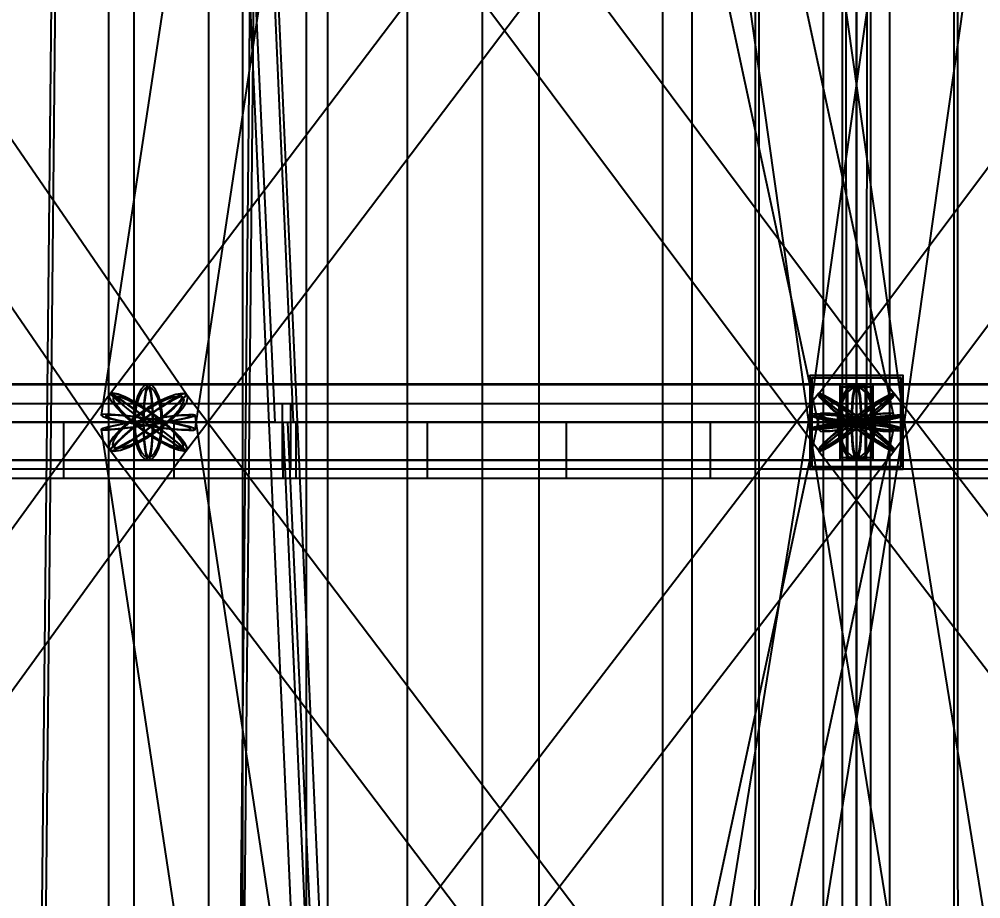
# Model space of a CAD drawing. Header units: millimetres. Extents: x -123812 to 252100, y -3000 to 639000.
# Drawn here: x -4479 to 665, y 347451 to 352156 of the extents above; entities that cross this region are included whole.
import ezdxf

# ---------------------------------------------------------------- set-up
doc = ezdxf.new("R2010")
doc.units = ezdxf.units.MM
for name, color, linetype, lineweight in [('D-BMK-AXIS', 7, 'Continuous', 13), ('D-STR-CORE', 7, 'Continuous', 25), ('D-STR-DECK', 7, 'Continuous', 25), ('D-STR-DIM', 7, 'Continuous', 13), ('D-STR-STRC', 7, 'Continuous', 25)]:
    doc.layers.add(name, color=color, linetype=linetype, lineweight=lineweight)
doc.styles.add('OpenSansCondensed-Light', font='OpenSansCondensed-Light.ttf')
doc.styles.add('TOWER_UNICODE', font='Arial Unicode.ttf')
doc.dimstyles.new('EZDXF', dxfattribs={"dimtxt": 0.25, "dimasz": 0.175, "dimexe": 0.375, "dimexo": 0.125, "dimgap": 0.1, "dimtad": 1, "dimlfac": 100, "dimzin": 12, "dimdsep": 46, "dimtxsty": 'OpenSansCondensed-Light', "dimblk": 'ARCHTICK', "dimcen": 2.5, "dimazin": 3, "dimtfac": 0.5, "dimtmove": 2, "dimatfit": 3})

# ---------------------------------------------------------------- blocks, each defined once
blk = doc.blocks.new('_ARCHTICK')
at = {"color": 0, "linetype": 'BYBLOCK', "const_width": 0.15}
blk.add_lwpolyline([(-0.5, -0.5), (0.5, 0.5)], dxfattribs=at)

msp = doc.modelspace()

# ---------------------------------------------------------------- linework, layer by layer
at = {"layer": 'D-BMK-AXIS'}
msp.add_line((0, -3000), (0, 639000), dxfattribs=at)
at = {"layer": 'D-STR-CORE'}
for points in [[(-4000, 100000), (-4000, 375000), (-3284.1, 375000), (-3284.1, 100000)], [(-4000, 100000), (-4000, 375000), (-3284.1, 375000), (-3284.1, 100000)], [(-3863.7, 100000), (-3863.7, 375000), (-2944.5, 375000), (-2944.5, 100000)], [(-3863.7, 100000), (-3863.7, 375000), (-2944.5, 375000), (-2944.5, 100000)], [(-3464.1, 100000), (-3464.1, 375000), (-2404.2, 375000), (-2404.2, 100000)], [(-3464.1, 100000), (-3464.1, 375000), (-2404.2, 375000), (-2404.2, 100000)], [(-2828.4, 100000), (-2828.4, 375000), (-1700, 375000), (-1700, 100000)], [(-2828.4, 100000), (-2828.4, 375000), (-1700, 375000), (-1700, 100000)], [(-2000, 100000), (-2000, 375000), (-880, 375000), (-880, 100000)], [(-2000, 100000), (-2000, 375000), (-880, 375000), (-880, 100000)], [(-1035.3, 100000), (-1035.3, 375000), (0, 375000), (0, 100000)], [(-1035.3, 100000), (-1035.3, 375000), (0, 375000), (0, 100000)], [(0, 100000), (0, 375000), (1035.3, 375000), (1035.3, 100000)], [(0, 100000), (0, 375000), (1035.3, 375000), (1035.3, 100000)]]:
    msp.add_lwpolyline(points, close=True, dxfattribs=at)
at = {"layer": 'D-STR-DECK'}
for points in [[(-6028.7, 350000), (-6470.4, 355000), (-3340.4, 355000), (-3111.6, 350000)], [(-6028.7, 350000), (-6470.4, 355000), (-3340.4, 355000), (-3111.6, 350000)], [(-2468.1, 334996.6), (-3367, 354996.6), (-3217.2, 355003.4), (-2318.3, 335003.4)], [(-2468.1, 334996.6), (-3367, 354996.6), (-3217.2, 355003.4), (-2318.3, 335003.4)], [(-3012.5, 350000), (-3233.2, 355000), (-59.2, 355000), (-55.2, 350000)], [(-3012.5, 350000), (-3233.2, 355000), (-59.2, 355000), (-55.2, 350000)], [(-75, 335000), (-75, 355000), (75, 355000), (75, 335000)], [(-75, 335000), (-75, 355000), (75, 355000), (75, 335000)], [(55.2, 350000), (59.2, 355000), (3233.2, 355000), (3012.5, 350000)], [(55.2, 350000), (59.2, 355000), (3233.2, 355000), (3012.5, 350000)], [(-6090, 349750), (-6090, 350100), (-3028.2, 350100), (-3028.2, 349750)], [(-6090, 349750), (-6090, 350100), (-3028.2, 350100), (-3028.2, 349750)], [(-3071.3, 349750), (-3071.3, 350100), (0, 350100), (0, 349750)], [(-3071.3, 349750), (-3071.3, 350100), (0, 350100), (0, 349750)], [(0, 349750), (0, 350100), (3071.3, 350100), (3071.3, 349750)], [(0, 349750), (0, 350100), (3071.3, 350100), (3071.3, 349750)], [(-18643.8, 349700), (-18643.8, 350000), (-4242.6, 350000), (-4242.6, 349700)], [(-18643.8, 349700), (-18643.8, 350000), (-4242.6, 350000), (-4242.6, 349700)], [(-16617, 349700), (-16617, 350000), (-3652.6, 350000), (-3652.6, 349700)], [(-16617, 349700), (-16617, 350000), (-3652.6, 350000), (-3652.6, 349700)], [(-14305.9, 349700), (-14305.9, 350000), (-3000, 350000), (-3000, 349700)], [(-14305.9, 349700), (-14305.9, 350000), (-3000, 350000), (-3000, 349700)], [(-11750, 349700), (-11750, 350000), (-2296.1, 350000), (-2296.1, 349700)], [(-11750, 349700), (-11750, 350000), (-2296.1, 350000), (-2296.1, 349700)], [(-8993.1, 349700), (-8993.1, 350000), (-1552.9, 350000), (-1552.9, 349700)], [(-8993.1, 349700), (-8993.1, 350000), (-1552.9, 350000), (-1552.9, 349700)], [(-6082.2, 349700), (-6082.2, 350000), (-783.2, 350000), (-783.2, 349700)], [(-6082.2, 349700), (-6082.2, 350000), (-783.2, 350000), (-783.2, 349700)], [(-5850.5, 347400), (-6082.2, 350000), (-3043.9, 350000), (-2927, 347400)], [(-5850.5, 347400), (-6082.2, 350000), (-3043.9, 350000), (-2927, 347400)], [(-3067.4, 349700), (-3067.4, 350000), (0, 350000), (0, 349700)], [(-3067.4, 349700), (-3067.4, 350000), (0, 350000), (0, 349700)], [(-2950.5, 347400), (-3067.4, 350000), (0, 350000), (0, 347400)], [(-2950.5, 347400), (-3067.4, 350000), (0, 350000), (0, 347400)], [(0, 349700), (0, 350000), (3067.4, 350000), (3067.4, 349700)], [(0, 349700), (0, 350000), (3067.4, 350000), (3067.4, 349700)], [(0, 347400), (0, 350000), (3067.4, 350000), (2950.5, 347400)], [(0, 347400), (0, 350000), (3067.4, 350000), (2950.5, 347400)]]:
    msp.add_lwpolyline(points, close=True, dxfattribs=at)
at = {"layer": 'D-STR-STRC'}
for points in [[(-5568.1, 374958), (-198.7, 349958), (-192, 349952.9), (-172.1, 349951.1), (-140.5, 349952.6), (-99.4, 349957.3), (-51.4, 349965), (0, 349975), (51.4, 349986.7), (99.4, 349999.4), (140.5, 350012), (172.1, 350023.9), (192, 350034.1), (198.7, 350042), (-5170.6, 375042)], [(-251.1, 375037.8), (-4040, 350037.8), (-4031.4, 350031.4), (-4006.3, 350022.9), (-3966.4, 350012.8), (-3914.4, 350001.8), (-3853.8, 349990.7), (-3788.8, 349980.3), (-3723.8, 349971.2), (-3663.2, 349964), (-3611.2, 349959.3), (-3571.3, 349957.4), (-3546.2, 349958.4), (-3537.7, 349962.2), (251.1, 374962.2)], [(-3788.7, 374964.5), (-251.5, 349964.5), (-242.9, 349962), (-217.8, 349962), (-177.8, 349964.6), (-125.8, 349969.6), (-65.1, 349976.7), (0, 349985.4), (65.1, 349995.1), (125.8, 350005.1), (177.8, 350014.8), (217.8, 350023.4), (242.9, 350030.5), (251.5, 350035.5), (-3285.7, 375035.5)], [(3285.7, 375035.6), (-251.5, 350035.6), (-242.9, 350034.1), (-217.8, 350030.4), (-177.8, 350024.5), (-125.7, 350017), (-65.1, 350008.3), (0, 349999.1), (65.1, 349989.9), (125.7, 349981.4), (177.8, 349974.2), (217.8, 349968.7), (242.9, 349965.4), (251.5, 349964.4), (3788.7, 374964.4)], [(-7426.9, 354851.5), (-3993.5, 349851.5), (-3971.5, 349846.3), (-3937, 349851.5), (-3892.5, 349866.9), (-3840.9, 349891.3), (-3785.8, 349923.1), (-3730.8, 349960.2), (-3679.8, 350000), (-3636.3, 350039.8), (-3603.1, 350076.9), (-3582.6, 350108.7), (-3576.2, 350133.1), (-3584.2, 350148.5), (-7017.6, 355148.5)], [(-201.6, 355153.7), (-3990.4, 350153.7), (-3988.8, 350148.5), (-3973.5, 350133.1), (-3945.7, 350108.7), (-3907.2, 350076.9), (-3860.6, 350039.8), (-3809.2, 350000), (-3756.3, 349960.2), (-3705.7, 349923.1), (-3660.7, 349891.3), (-3624.4, 349866.9), (-3599.4, 349851.5), (-3587.3, 349846.3), (201.6, 354846.3)], [(-3942.5, 354851.5), (-204, 349851.5), (-198.9, 349846.3), (-180.2, 349851.5), (-149.3, 349866.9), (-108.2, 349891.3), (-59.7, 349923.1), (-7.2, 349960.2), (45.9, 350000), (95.8, 350039.8), (139.2, 350076.9), (173.1, 350108.7), (195.2, 350133.1), (204, 350148.5), (-3534.5, 355148.5)], [(3534.5, 355148.5), (-204, 350148.5), (-195.2, 350133.1), (-173.1, 350108.7), (-139.2, 350076.9), (-95.8, 350039.8), (-45.9, 350000), (7.2, 349960.2), (59.7, 349923.1), (108.2, 349891.3), (149.3, 349866.9), (180.2, 349851.5), (198.9, 349846.3), (204, 349851.5), (3942.5, 354851.5)], [(-7319.4, 349796.8), (-3788.8, 349796.8), (-3768.7, 349803.7), (-3749.9, 349824), (-3733.8, 349856.3), (-3721.5, 349898.4), (-3713.7, 349947.4), (-3711.1, 350000), (-3713.7, 350052.6), (-3721.5, 350101.6), (-3733.8, 350143.7), (-3749.9, 350176), (-3768.7, 350196.3), (-3788.8, 350203.2), (-7319.4, 350203.2)], [(-7319.4, 349796.8), (-3788.8, 349796.8), (-3768.7, 349803.7), (-3749.9, 349824), (-3733.8, 349856.3), (-3721.5, 349898.4), (-3713.7, 349947.4), (-3711.1, 350000), (-3713.7, 350052.6), (-3721.5, 350101.6), (-3733.8, 350143.7), (-3749.9, 350176), (-3768.7, 350196.3), (-3788.8, 350203.2), (-7319.4, 350203.2)], [(-5369.4, 349796.8), (0, 349796.8), (26.3, 349803.7), (50.8, 349824), (71.8, 349856.3), (88, 349898.4), (98.1, 349947.4), (101.6, 350000), (98.1, 350052.6), (88, 350101.6), (71.8, 350143.7), (50.8, 350176), (26.3, 350196.3), (0, 350203.2), (-5369.4, 350203.2)], [(-5369.4, 349796.8), (0, 349796.8), (26.3, 349803.7), (50.8, 349824), (71.8, 349856.3), (88, 349898.4), (98.1, 349947.4), (101.6, 350000), (98.1, 350052.6), (88, 350101.6), (71.8, 350143.7), (50.8, 350176), (26.3, 350196.3), (0, 350203.2), (-5369.4, 350203.2)], [(5369.4, 350203.2), (0, 350203.2), (-26.3, 350196.3), (-50.8, 350176), (-71.8, 350143.7), (-88, 350101.6), (-98.1, 350052.6), (-101.6, 350000), (-98.1, 349947.4), (-88, 349898.4), (-71.8, 349856.3), (-50.8, 349824), (-26.3, 349803.7), (0, 349796.8), (5369.4, 349796.8)], [(5369.4, 350203.2), (0, 350203.2), (-26.3, 350196.3), (-50.8, 350176), (-71.8, 350143.7), (-88, 350101.6), (-98.1, 350052.6), (-101.6, 350000), (-98.1, 349947.4), (-88, 349898.4), (-71.8, 349856.3), (-50.8, 349824), (-26.3, 349803.7), (0, 349796.8), (5369.4, 349796.8)], [(3788.8, 350203.2), (0, 350203.2), (-6.9, 350196.3), (-13.3, 350176), (-18.8, 350143.7), (-23, 350101.6), (-25.6, 350052.6), (-26.5, 350000), (-25.6, 349947.4), (-23, 349898.4), (-18.8, 349856.3), (-13.3, 349824), (-6.9, 349803.7), (0, 349796.8), (3788.8, 349796.8)], [(3788.8, 350203.2), (0, 350203.2), (-6.9, 350196.3), (-13.3, 350176), (-18.8, 350143.7), (-23, 350101.6), (-25.6, 350052.6), (-26.5, 350000), (-25.6, 349947.4), (-23, 349898.4), (-18.8, 349856.3), (-13.3, 349824), (-6.9, 349803.7), (0, 349796.8), (3788.8, 349796.8)], [(-7211.5, 344850.3), (-3583.7, 349850.3), (-3582, 349865.8), (-3594.5, 349890.4), (-3620.2, 349922.5), (-3657.3, 349959.9), (-3703.5, 350000), (-3755.4, 350040.1), (-3809.7, 350077.5), (-3862.5, 350109.6), (-3910.3, 350134.2), (-3949.8, 350149.7), (-3978.3, 350155), (-3994, 350149.7), (-7621.8, 345149.7)], [(-3638.6, 344845), (200.6, 349845), (199, 349850.3), (183.9, 349865.8), (156.3, 349890.4), (118, 349922.5), (71.7, 349959.9), (20.5, 350000), (-32.1, 350040.1), (-82.5, 350077.5), (-127.3, 350109.6), (-163.4, 350134.2), (-188.4, 350149.7), (-200.6, 350155), (-4039.7, 345155)], [(203, 345149.7), (-3585.8, 350149.7), (-3590.9, 350155), (-3609.5, 350149.7), (-3640.3, 350134.2), (-3681.2, 350109.6), (-3729.4, 350077.5), (-3781.8, 350040.1), (-3834.5, 350000), (-3884.2, 349959.9), (-3927.4, 349922.5), (-3961.1, 349890.4), (-3983.1, 349865.8), (-3991.8, 349850.3), (-203, 344850.3)], [(4039.7, 345155), (200.6, 350155), (188.4, 350149.7), (163.4, 350134.2), (127.3, 350109.6), (82.5, 350077.5), (32.1, 350040.1), (-20.5, 350000), (-71.7, 349959.9), (-118, 349922.5), (-156.3, 349890.4), (-183.9, 349865.8), (-199, 349850.3), (-200.6, 349845), (3638.6, 344845)], [(-5170.6, 324958), (198.7, 349958), (192, 349965.9), (172.1, 349976.1), (140.5, 349988), (99.4, 350000.6), (51.4, 350013.3), (0, 350025), (-51.4, 350035), (-99.4, 350042.7), (-140.5, 350047.4), (-172.1, 350048.9), (-192, 350047.1), (-198.7, 350042), (-5568.1, 325042)], [(-3789.7, 324959.7), (250.8, 349959.7), (242.2, 349966.3), (217.2, 349975.1), (177.3, 349985.6), (125.4, 349997.1), (64.9, 350008.8), (0, 350019.9), (-64.9, 350029.7), (-125.4, 350037.4), (-177.3, 350042.6), (-217.2, 350044.9), (-242.2, 350044.1), (-250.8, 350040.3), (-4291.2, 325040.3)], [(251.1, 325037.9), (-3537.7, 350037.9), (-3546.2, 350040.5), (-3571.3, 350040.3), (-3611.2, 350037.4), (-3663.3, 350031.9), (-3723.8, 350024.2), (-3788.8, 350014.9), (-3853.8, 350004.6), (-3914.4, 349994), (-3966.4, 349983.7), (-4006.3, 349974.6), (-4031.4, 349967.2), (-4040, 349962.1), (-251.1, 324962.1)], [(4291.2, 325040.5), (250.7, 350040.5), (242.2, 350040.3), (217.2, 350037.3), (177.3, 350031.8), (125.4, 350024.1), (64.9, 350014.8), (0, 350004.5), (-64.9, 349993.8), (-125.4, 349983.6), (-177.3, 349974.5), (-217.2, 349967.2), (-242.2, 349962), (-250.7, 349959.5), (3789.7, 324959.5)]]:
    msp.add_lwpolyline(points, dxfattribs=at)
for points in [[(-177.8, 350000), (177.8, 350000), (177.8, 375000), (-177.8, 375000)], [(-177.8, 350000), (177.8, 350000), (177.8, 375000), (-177.8, 375000)], [(-4330.7, 350000), (-3246.9, 350000), (-3197.7, 355000), (-4279.3, 355000)], [(-4310.6, 350000), (-3267, 350000), (-3217.2, 355000), (-4259.8, 355000)], [(-541.9, 350000), (541.9, 350000), (540.8, 355000), (-540.8, 355000)], [(-541.9, 350000), (541.9, 350000), (540.8, 355000), (-540.8, 355000)], [(-521.8, 350000), (521.8, 350000), (521.3, 355000), (-521.3, 355000)], [(-250, 349750), (250, 349750), (250, 350250), (-250, 350250)], [(-250, 349750), (250, 349750), (250, 350250), (-250, 350250)], [(-6644.6, 349800), (89.6, 349800), (89.6, 350200), (-6644.6, 350200)], [(-6606.8, 349800), (51.8, 349800), (51.8, 350200), (-6606.8, 350200)], [(-6606.8, 349800), (51.8, 349800), (51.8, 350200), (-6606.8, 350200)], [(-3866.6, 350000), (-3863.9, 349947.4), (-3856.2, 349898.4), (-3843.8, 349856.3), (-3827.7, 349824), (-3808.9, 349803.7), (-3788.8, 349796.8), (-3768.7, 349803.7), (-3749.9, 349824), (-3733.8, 349856.3), (-3721.5, 349898.4), (-3713.7, 349947.4), (-3711.1, 350000), (-3713.7, 350052.6), (-3721.5, 350101.6), (-3733.8, 350143.7), (-3749.9, 350176), (-3768.7, 350196.3), (-3788.8, 350203.2), (-3808.9, 350196.3), (-3827.7, 350176), (-3843.8, 350143.7), (-3856.2, 350101.6), (-3863.9, 350052.6)], [(-3866.6, 350000), (-3863.9, 349947.4), (-3856.2, 349898.4), (-3843.8, 349856.3), (-3827.7, 349824), (-3808.9, 349803.7), (-3788.8, 349796.8), (-3768.7, 349803.7), (-3749.9, 349824), (-3733.8, 349856.3), (-3721.5, 349898.4), (-3713.7, 349947.4), (-3711.1, 350000), (-3713.7, 350052.6), (-3721.5, 350101.6), (-3733.8, 350143.7), (-3749.9, 350176), (-3768.7, 350196.3), (-3788.8, 350203.2), (-3808.9, 350196.3), (-3827.7, 350176), (-3843.8, 350143.7), (-3856.2, 350101.6), (-3863.9, 350052.6)], [(-3815.3, 350000), (-3814.4, 349947.4), (-3811.8, 349898.4), (-3807.6, 349856.3), (-3802.1, 349824), (-3795.7, 349803.7), (-3788.8, 349796.8), (0, 349796.8), (6.9, 349803.7), (13.3, 349824), (18.8, 349856.3), (23, 349898.4), (25.6, 349947.4), (26.5, 350000), (25.6, 350052.6), (23, 350101.6), (18.8, 350143.7), (13.3, 350176), (6.9, 350196.3), (0, 350203.2), (-3788.8, 350203.2), (-3795.7, 350196.3), (-3802.1, 350176), (-3807.6, 350143.7), (-3811.8, 350101.6), (-3814.4, 350052.6)], [(-3815.3, 350000), (-3814.4, 349947.4), (-3811.8, 349898.4), (-3807.6, 349856.3), (-3802.1, 349824), (-3795.7, 349803.7), (-3788.8, 349796.8), (-3782, 349803.7), (-3775.6, 349824), (-3770.1, 349856.3), (-3765.9, 349898.4), (-3763.2, 349947.4), (-3762.3, 350000), (-3763.2, 350052.6), (-3765.9, 350101.6), (-3770.1, 350143.7), (-3775.6, 350176), (-3782, 350196.3), (-3788.8, 350203.2), (-3795.7, 350196.3), (-3802.1, 350176), (-3807.6, 350143.7), (-3811.8, 350101.6), (-3814.4, 350052.6)], [(-3815.3, 350000), (-3814.4, 349947.4), (-3811.8, 349898.4), (-3807.6, 349856.3), (-3802.1, 349824), (-3795.7, 349803.7), (-3788.8, 349796.8), (0, 349796.8), (6.9, 349803.7), (13.3, 349824), (18.8, 349856.3), (23, 349898.4), (25.6, 349947.4), (26.5, 350000), (25.6, 350052.6), (23, 350101.6), (18.8, 350143.7), (13.3, 350176), (6.9, 350196.3), (0, 350203.2), (-3788.8, 350203.2), (-3795.7, 350196.3), (-3802.1, 350176), (-3807.6, 350143.7), (-3811.8, 350101.6), (-3814.4, 350052.6)], [(-3815.3, 350000), (-3814.4, 349947.4), (-3811.8, 349898.4), (-3807.6, 349856.3), (-3802.1, 349824), (-3795.7, 349803.7), (-3788.8, 349796.8), (-3782, 349803.7), (-3775.6, 349824), (-3770.1, 349856.3), (-3765.9, 349898.4), (-3763.2, 349947.4), (-3762.3, 350000), (-3763.2, 350052.6), (-3765.9, 350101.6), (-3770.1, 350143.7), (-3775.6, 350176), (-3782, 350196.3), (-3788.8, 350203.2), (-3795.7, 350196.3), (-3802.1, 350176), (-3807.6, 350143.7), (-3811.8, 350101.6), (-3814.4, 350052.6)], [(-238, 350238), (238, 350238), (238, 349762), (-238, 349762)], [(238, 350238), (-238, 350238), (-238, 349762), (238, 349762)], [(-101.6, 350000), (-98.1, 349947.4), (-88, 349898.4), (-71.8, 349856.3), (-50.8, 349824), (-26.3, 349803.7), (0, 349796.8), (26.3, 349803.7), (50.8, 349824), (71.8, 349856.3), (88, 349898.4), (98.1, 349947.4), (101.6, 350000), (98.1, 350052.6), (88, 350101.6), (71.8, 350143.7), (50.8, 350176), (26.3, 350196.3), (0, 350203.2), (-26.3, 350196.3), (-50.8, 350176), (-71.8, 350143.7), (-88, 350101.6), (-98.1, 350052.6)], [(-101.6, 350000), (-98.1, 349947.4), (-88, 349898.4), (-71.8, 349856.3), (-50.8, 349824), (-26.3, 349803.7), (0, 349796.8), (26.3, 349803.7), (50.8, 349824), (71.8, 349856.3), (88, 349898.4), (98.1, 349947.4), (101.6, 350000), (98.1, 350052.6), (88, 350101.6), (71.8, 350143.7), (50.8, 350176), (26.3, 350196.3), (0, 350203.2), (-26.3, 350196.3), (-50.8, 350176), (-71.8, 350143.7), (-88, 350101.6), (-98.1, 350052.6)], [(101.6, 350000), (98.1, 349947.4), (88, 349898.4), (71.8, 349856.3), (50.8, 349824), (26.3, 349803.7), (0, 349796.8), (-26.3, 349803.7), (-50.8, 349824), (-71.8, 349856.3), (-88, 349898.4), (-98.1, 349947.4), (-101.6, 350000), (-98.1, 350052.6), (-88, 350101.6), (-71.8, 350143.7), (-50.8, 350176), (-26.3, 350196.3), (0, 350203.2), (26.3, 350196.3), (50.8, 350176), (71.8, 350143.7), (88, 350101.6), (98.1, 350052.6)], [(101.6, 350000), (98.1, 349947.4), (88, 349898.4), (71.8, 349856.3), (50.8, 349824), (26.3, 349803.7), (0, 349796.8), (-26.3, 349803.7), (-50.8, 349824), (-71.8, 349856.3), (-88, 349898.4), (-98.1, 349947.4), (-101.6, 350000), (-98.1, 350052.6), (-88, 350101.6), (-71.8, 350143.7), (-50.8, 350176), (-26.3, 350196.3), (0, 350203.2), (26.3, 350196.3), (50.8, 350176), (71.8, 350143.7), (88, 350101.6), (98.1, 350052.6)], [(89.6, 350200), (-89.6, 350200), (-89.6, 349800), (89.6, 349800)], [(51.8, 350200), (-51.8, 350200), (-51.8, 349800), (51.8, 349800)], [(51.8, 350200), (-51.8, 350200), (-51.8, 349800), (51.8, 349800)], [(-51.8, 349800), (6606.8, 349800), (6606.8, 350200), (-51.8, 350200)], [(-51.8, 350200), (51.8, 350200), (51.8, 349800), (-51.8, 349800)], [(-51.8, 349800), (6606.8, 349800), (6606.8, 350200), (-51.8, 350200)], [(-51.8, 350200), (51.8, 350200), (51.8, 349800), (-51.8, 349800)], [(-26.5, 350000), (-25.6, 349947.4), (-23, 349898.4), (-18.8, 349856.3), (-13.3, 349824), (-6.9, 349803.7), (0, 349796.8), (6.9, 349803.7), (13.3, 349824), (18.8, 349856.3), (23, 349898.4), (25.6, 349947.4), (26.5, 350000), (25.6, 350052.6), (23, 350101.6), (18.8, 350143.7), (13.3, 350176), (6.9, 350196.3), (0, 350203.2), (-6.9, 350196.3), (-13.3, 350176), (-18.8, 350143.7), (-23, 350101.6), (-25.6, 350052.6)], [(-26.5, 350000), (-25.6, 349947.4), (-23, 349898.4), (-18.8, 349856.3), (-13.3, 349824), (-6.9, 349803.7), (0, 349796.8), (6.9, 349803.7), (13.3, 349824), (18.8, 349856.3), (23, 349898.4), (25.6, 349947.4), (26.5, 350000), (25.6, 350052.6), (23, 350101.6), (18.8, 350143.7), (13.3, 350176), (6.9, 350196.3), (0, 350203.2), (-6.9, 350196.3), (-13.3, 350176), (-18.8, 350143.7), (-23, 350101.6), (-25.6, 350052.6)], [(26.5, 350000), (25.6, 349947.4), (23, 349898.4), (18.8, 349856.3), (13.3, 349824), (6.9, 349803.7), (0, 349796.8), (-6.9, 349803.7), (-13.3, 349824), (-18.8, 349856.3), (-23, 349898.4), (-25.6, 349947.4), (-26.5, 350000), (-25.6, 350052.6), (-23, 350101.6), (-18.8, 350143.7), (-13.3, 350176), (-6.9, 350196.3), (0, 350203.2), (6.9, 350196.3), (13.3, 350176), (18.8, 350143.7), (23, 350101.6), (25.6, 350052.6)], [(26.5, 350000), (25.6, 349947.4), (23, 349898.4), (18.8, 349856.3), (13.3, 349824), (6.9, 349803.7), (0, 349796.8), (-6.9, 349803.7), (-13.3, 349824), (-18.8, 349856.3), (-23, 349898.4), (-25.6, 349947.4), (-26.5, 350000), (-25.6, 350052.6), (-23, 350101.6), (-18.8, 350143.7), (-13.3, 350176), (-6.9, 350196.3), (0, 350203.2), (6.9, 350196.3), (13.3, 350176), (18.8, 350143.7), (23, 350101.6), (25.6, 350052.6)], [(-3897.8, 350000), (-3941.4, 349960.2), (-3974.5, 349923.1), (-3995, 349891.3), (-4001.5, 349866.9), (-3993.5, 349851.5), (-3971.5, 349846.3), (-3937, 349851.5), (-3892.5, 349866.9), (-3840.9, 349891.3), (-3785.8, 349923.1), (-3730.8, 349960.2), (-3679.8, 350000), (-3636.3, 350039.8), (-3603.1, 350076.9), (-3582.6, 350108.7), (-3576.2, 350133.1), (-3584.2, 350148.5), (-3606.2, 350153.7), (-3640.6, 350148.5), (-3685.1, 350133.1), (-3736.7, 350108.7), (-3791.9, 350076.9), (-3846.8, 350039.8)], [(-3703.5, 350000), (-3657.3, 349959.9), (-3620.2, 349922.5), (-3594.5, 349890.4), (-3582, 349865.8), (-3583.7, 349850.3), (-3599.3, 349845), (-3627.8, 349850.3), (-3667.4, 349865.8), (-3715.2, 349890.4), (-3768, 349922.5), (-3822.2, 349959.9), (-3874.2, 350000), (-3920.3, 350040.1), (-3957.5, 350077.5), (-3983.2, 350109.6), (-3995.6, 350134.2), (-3994, 350149.7), (-3978.3, 350155), (-3949.8, 350149.7), (-3910.3, 350134.2), (-3862.5, 350109.6), (-3809.7, 350077.5), (-3755.4, 350040.1)], [(-3743.1, 350000), (-3795.9, 349959.9), (-3848.2, 349922.5), (-3896.5, 349890.4), (-3937.4, 349865.8), (-3968.2, 349850.3), (-3986.8, 349845), (-3991.8, 349850.3), (-3983.1, 349865.8), (-3961.1, 349890.4), (-3927.4, 349922.5), (-3884.2, 349959.9), (-3834.5, 350000), (-3781.8, 350040.1), (-3729.4, 350077.5), (-3681.2, 350109.6), (-3640.3, 350134.2), (-3609.5, 350149.7), (-3590.9, 350155), (-3585.8, 350149.7), (-3594.6, 350134.2), (-3616.5, 350109.6), (-3650.3, 350077.5), (-3693.4, 350040.1)], [(-3809.2, 350000), (-3756.3, 349960.2), (-3705.7, 349923.1), (-3660.7, 349891.3), (-3624.4, 349866.9), (-3599.4, 349851.5), (-3587.3, 349846.3), (-3588.9, 349851.5), (-3604.1, 349866.9), (-3631.9, 349891.3), (-3670.4, 349923.1), (-3717, 349960.2), (-3768.5, 350000), (-3821.3, 350039.8), (-3872, 350076.9), (-3917, 350108.7), (-3953.2, 350133.1), (-3978.2, 350148.5), (-3990.4, 350153.7), (-3988.8, 350148.5), (-3973.5, 350133.1), (-3945.7, 350108.7), (-3907.2, 350076.9), (-3860.6, 350039.8)], [(-3711.9, 350000), (-3670.3, 349963.8), (-3636.8, 349930.1), (-3613.6, 349901.2), (-3602.4, 349879), (-3603.9, 349865), (-3618, 349860.2), (-3643.7, 349865), (-3679.3, 349879), (-3722.4, 349901.2), (-3770, 349930.1), (-3818.9, 349963.8), (-3865.8, 350000), (-3907.4, 350036.2), (-3940.9, 350069.9), (-3964, 350098.8), (-3975.3, 350121), (-3973.8, 350135), (-3959.7, 350139.8), (-3934, 350135), (-3898.3, 350121), (-3855.2, 350098.8), (-3807.6, 350069.9), (-3758.7, 350036.2)], [(-3747.6, 350000), (-3795.2, 349963.8), (-3842.4, 349930.1), (-3885.9, 349901.2), (-3922.8, 349879), (-3950.5, 349865), (-3967.3, 349860.2), (-3971.9, 349865), (-3964, 349879), (-3944.2, 349901.2), (-3913.7, 349930.1), (-3874.8, 349963.8), (-3830, 350000), (-3782.4, 350036.2), (-3735.3, 350069.9), (-3691.8, 350098.8), (-3654.9, 350121), (-3627.1, 350135), (-3610.4, 350139.8), (-3605.8, 350135), (-3613.7, 350121), (-3633.5, 350098.8), (-3663.9, 350069.9), (-3702.8, 350036.2)], [(-3860.5, 350000), (-3858, 349951.5), (-3850.9, 349906.4), (-3839.5, 349867.6), (-3824.6, 349837.9), (-3807.4, 349819.2), (-3788.8, 349812.8), (-3770.3, 349819.2), (-3753, 349837.9), (-3738.2, 349867.6), (-3726.8, 349906.4), (-3719.6, 349951.5), (-3717.2, 350000), (-3719.6, 350048.5), (-3726.8, 350093.6), (-3738.2, 350132.4), (-3753, 350162.1), (-3770.3, 350180.8), (-3788.8, 350187.2), (-3807.4, 350180.8), (-3824.6, 350162.1), (-3839.5, 350132.4), (-3850.9, 350093.6), (-3858, 350048.5)], [(-3860.5, 350000), (-3858, 349951.5), (-3850.9, 349906.4), (-3839.5, 349867.6), (-3824.6, 349837.9), (-3807.4, 349819.2), (-3788.8, 349812.8), (-3770.3, 349819.2), (-3753, 349837.9), (-3738.2, 349867.6), (-3726.8, 349906.4), (-3719.6, 349951.5), (-3717.2, 350000), (-3719.6, 350048.5), (-3726.8, 350093.6), (-3738.2, 350132.4), (-3753, 350162.1), (-3770.3, 350180.8), (-3788.8, 350187.2), (-3807.4, 350180.8), (-3824.6, 350162.1), (-3839.5, 350132.4), (-3850.9, 350093.6), (-3858, 350048.5)], [(-3813.3, 350000), (-3812.4, 349951.5), (-3810, 349906.4), (-3806.1, 349867.6), (-3801, 349837.9), (-3795.1, 349819.2), (-3788.8, 349812.8), (-3782.5, 349819.2), (-3776.6, 349837.9), (-3771.5, 349867.6), (-3767.7, 349906.4), (-3765.2, 349951.5), (-3764.4, 350000), (-3765.2, 350048.5), (-3767.7, 350093.6), (-3771.5, 350132.4), (-3776.6, 350162.1), (-3782.5, 350180.8), (-3788.8, 350187.2), (-3795.1, 350180.8), (-3801, 350162.1), (-3806.1, 350132.4), (-3810, 350093.6), (-3812.4, 350048.5)], [(-3813.3, 350000), (-3812.4, 349951.5), (-3810, 349906.4), (-3806.1, 349867.6), (-3801, 349837.9), (-3795.1, 349819.2), (-3788.8, 349812.8), (-3782.5, 349819.2), (-3776.6, 349837.9), (-3771.5, 349867.6), (-3767.7, 349906.4), (-3765.2, 349951.5), (-3764.4, 350000), (-3765.2, 350048.5), (-3767.7, 350093.6), (-3771.5, 350132.4), (-3776.6, 350162.1), (-3782.5, 350180.8), (-3788.8, 350187.2), (-3795.1, 350180.8), (-3801, 350162.1), (-3806.1, 350132.4), (-3810, 350093.6), (-3812.4, 350048.5)], [(-45.9, 350000), (-95.8, 349960.2), (-139.2, 349923.1), (-173.1, 349891.3), (-195.2, 349866.9), (-204, 349851.5), (-198.9, 349846.3), (-180.2, 349851.5), (-149.3, 349866.9), (-108.2, 349891.3), (-59.7, 349923.1), (-7.2, 349960.2), (45.9, 350000), (95.8, 350039.8), (139.2, 350076.9), (173.1, 350108.7), (195.2, 350133.1), (204, 350148.5), (198.9, 350153.7), (180.2, 350148.5), (149.3, 350133.1), (108.2, 350108.7), (59.7, 350076.9), (7.2, 350039.8)], [(45.9, 350000), (95.8, 349960.2), (139.2, 349923.1), (173.1, 349891.3), (195.2, 349866.9), (204, 349851.5), (198.9, 349846.3), (180.2, 349851.5), (149.3, 349866.9), (108.2, 349891.3), (59.7, 349923.1), (7.2, 349960.2), (-45.9, 350000), (-95.8, 350039.8), (-139.2, 350076.9), (-173.1, 350108.7), (-195.2, 350133.1), (-204, 350148.5), (-198.9, 350153.7), (-180.2, 350148.5), (-149.3, 350133.1), (-108.2, 350108.7), (-59.7, 350076.9), (-7.2, 350039.8)], [(20.5, 350000), (71.7, 349959.9), (118, 349922.5), (156.3, 349890.4), (183.9, 349865.8), (199, 349850.3), (200.6, 349845), (188.4, 349850.3), (163.4, 349865.8), (127.3, 349890.4), (82.5, 349922.5), (32.1, 349959.9), (-20.5, 350000), (-71.7, 350040.1), (-118, 350077.5), (-156.3, 350109.6), (-183.9, 350134.2), (-199, 350149.7), (-200.6, 350155), (-188.4, 350149.7), (-163.4, 350134.2), (-127.3, 350109.6), (-82.5, 350077.5), (-32.1, 350040.1)], [(-20.5, 350000), (-71.7, 349959.9), (-118, 349922.5), (-156.3, 349890.4), (-183.9, 349865.8), (-199, 349850.3), (-200.6, 349845), (-188.4, 349850.3), (-163.4, 349865.8), (-127.3, 349890.4), (-82.5, 349922.5), (-32.1, 349959.9), (20.5, 350000), (71.7, 350040.1), (118, 350077.5), (156.3, 350109.6), (183.9, 350134.2), (199, 350149.7), (200.6, 350155), (188.4, 350149.7), (163.4, 350134.2), (127.3, 350109.6), (82.5, 350077.5), (32.1, 350040.1)], [(18.5, 350000), (64.7, 349963.8), (106.4, 349930.1), (140.9, 349901.2), (165.8, 349879), (179.4, 349865), (180.8, 349860.2), (169.9, 349865), (147.4, 349879), (114.8, 349901.2), (74.4, 349930.1), (28.9, 349963.8), (-18.5, 350000), (-64.7, 350036.2), (-106.4, 350069.9), (-140.9, 350098.8), (-165.8, 350121), (-179.4, 350135), (-180.8, 350139.8), (-169.9, 350135), (-147.4, 350121), (-114.8, 350098.8), (-74.4, 350069.9), (-28.9, 350036.2)], [(-18.5, 350000), (-64.7, 349963.8), (-106.4, 349930.1), (-140.9, 349901.2), (-165.8, 349879), (-179.4, 349865), (-180.8, 349860.2), (-169.9, 349865), (-147.4, 349879), (-114.8, 349901.2), (-74.4, 349930.1), (-28.9, 349963.8), (18.5, 350000), (64.7, 350036.2), (106.4, 350069.9), (140.9, 350098.8), (165.8, 350121), (179.4, 350135), (180.8, 350139.8), (169.9, 350135), (147.4, 350121), (114.8, 350098.8), (74.4, 350069.9), (28.9, 350036.2)], [(-93.6, 350000), (-90.4, 349951.5), (-81.1, 349906.4), (-66.2, 349867.6), (-46.8, 349837.9), (-24.2, 349819.2), (0, 349812.8), (24.2, 349819.2), (46.8, 349837.9), (66.2, 349867.6), (81.1, 349906.4), (90.4, 349951.5), (93.6, 350000), (90.4, 350048.5), (81.1, 350093.6), (66.2, 350132.4), (46.8, 350162.1), (24.2, 350180.8), (0, 350187.2), (-24.2, 350180.8), (-46.8, 350162.1), (-66.2, 350132.4), (-81.1, 350093.6), (-90.4, 350048.5)], [(-93.6, 350000), (-90.4, 349951.5), (-81.1, 349906.4), (-66.2, 349867.6), (-46.8, 349837.9), (-24.2, 349819.2), (0, 349812.8), (24.2, 349819.2), (46.8, 349837.9), (66.2, 349867.6), (81.1, 349906.4), (90.4, 349951.5), (93.6, 350000), (90.4, 350048.5), (81.1, 350093.6), (66.2, 350132.4), (46.8, 350162.1), (24.2, 350180.8), (0, 350187.2), (-24.2, 350180.8), (-46.8, 350162.1), (-66.2, 350132.4), (-81.1, 350093.6), (-90.4, 350048.5)], [(93.6, 350000), (90.4, 349951.5), (81.1, 349906.4), (66.2, 349867.6), (46.8, 349837.9), (24.2, 349819.2), (0, 349812.8), (-24.2, 349819.2), (-46.8, 349837.9), (-66.2, 349867.6), (-81.1, 349906.4), (-90.4, 349951.5), (-93.6, 350000), (-90.4, 350048.5), (-81.1, 350093.6), (-66.2, 350132.4), (-46.8, 350162.1), (-24.2, 350180.8), (0, 350187.2), (24.2, 350180.8), (46.8, 350162.1), (66.2, 350132.4), (81.1, 350093.6), (90.4, 350048.5)], [(93.6, 350000), (90.4, 349951.5), (81.1, 349906.4), (66.2, 349867.6), (46.8, 349837.9), (24.2, 349819.2), (0, 349812.8), (-24.2, 349819.2), (-46.8, 349837.9), (-66.2, 349867.6), (-81.1, 349906.4), (-90.4, 349951.5), (-93.6, 350000), (-90.4, 350048.5), (-81.1, 350093.6), (-66.2, 350132.4), (-46.8, 350162.1), (-24.2, 350180.8), (0, 350187.2), (24.2, 350180.8), (46.8, 350162.1), (66.2, 350132.4), (81.1, 350093.6), (90.4, 350048.5)], [(84.2, 350188), (-84.2, 350188), (-84.2, 349812), (84.2, 349812)], [(48.7, 350188), (-48.7, 350188), (-48.7, 349812), (48.7, 349812)], [(48.7, 350188), (-48.7, 350188), (-48.7, 349812), (48.7, 349812)], [(-48.7, 350188), (48.7, 350188), (48.7, 349812), (-48.7, 349812)], [(-48.7, 350188), (48.7, 350188), (48.7, 349812), (-48.7, 349812)], [(-24.4, 350000), (-23.6, 349951.5), (-21.2, 349906.4), (-17.3, 349867.6), (-12.2, 349837.9), (-6.3, 349819.2), (0, 349812.8), (6.3, 349819.2), (12.2, 349837.9), (17.3, 349867.6), (21.2, 349906.4), (23.6, 349951.5), (24.4, 350000), (23.6, 350048.5), (21.2, 350093.6), (17.3, 350132.4), (12.2, 350162.1), (6.3, 350180.8), (0, 350187.2), (-6.3, 350180.8), (-12.2, 350162.1), (-17.3, 350132.4), (-21.2, 350093.6), (-23.6, 350048.5)], [(-24.4, 350000), (-23.6, 349951.5), (-21.2, 349906.4), (-17.3, 349867.6), (-12.2, 349837.9), (-6.3, 349819.2), (0, 349812.8), (6.3, 349819.2), (12.2, 349837.9), (17.3, 349867.6), (21.2, 349906.4), (23.6, 349951.5), (24.4, 350000), (23.6, 350048.5), (21.2, 350093.6), (17.3, 350132.4), (12.2, 350162.1), (6.3, 350180.8), (0, 350187.2), (-6.3, 350180.8), (-12.2, 350162.1), (-17.3, 350132.4), (-21.2, 350093.6), (-23.6, 350048.5)], [(24.4, 350000), (23.6, 349951.5), (21.2, 349906.4), (17.3, 349867.6), (12.2, 349837.9), (6.3, 349819.2), (0, 349812.8), (-6.3, 349819.2), (-12.2, 349837.9), (-17.3, 349867.6), (-21.2, 349906.4), (-23.6, 349951.5), (-24.4, 350000), (-23.6, 350048.5), (-21.2, 350093.6), (-17.3, 350132.4), (-12.2, 350162.1), (-6.3, 350180.8), (0, 350187.2), (6.3, 350180.8), (12.2, 350162.1), (17.3, 350132.4), (21.2, 350093.6), (23.6, 350048.5)], [(24.4, 350000), (23.6, 349951.5), (21.2, 349906.4), (17.3, 349867.6), (12.2, 349837.9), (6.3, 349819.2), (0, 349812.8), (-6.3, 349819.2), (-12.2, 349837.9), (-17.3, 349867.6), (-21.2, 349906.4), (-23.6, 349951.5), (-24.4, 350000), (-23.6, 350048.5), (-21.2, 350093.6), (-17.3, 350132.4), (-12.2, 350162.1), (-6.3, 350180.8), (0, 350187.2), (6.3, 350180.8), (12.2, 350162.1), (17.3, 350132.4), (21.2, 350093.6), (23.6, 350048.5)], [(-3887.1, 350000), (-3926.3, 349964.1), (-3956.2, 349930.7), (-3974.7, 349902), (-3980.6, 349880), (-3973.3, 349866.1), (-3953.5, 349861.4), (-3922.5, 349866.1), (-3882.3, 349880), (-3835.8, 349902), (-3786.1, 349930.7), (-3736.5, 349964.1), (-3690.6, 350000), (-3651.3, 350035.9), (-3621.4, 350069.3), (-3602.9, 350098), (-3597.1, 350120), (-3604.3, 350133.9), (-3624.2, 350138.6), (-3655.2, 350133.9), (-3695.3, 350120), (-3741.9, 350098), (-3791.6, 350069.3), (-3841.1, 350035.9)], [(-3807.2, 350000), (-3759.5, 349964.1), (-3713.8, 349930.7), (-3673.3, 349902), (-3640.6, 349880), (-3618, 349866.1), (-3607.1, 349861.4), (-3608.6, 349866.1), (-3622.3, 349880), (-3647.4, 349902), (-3682.1, 349930.7), (-3724.1, 349964.1), (-3770.5, 350000), (-3818.1, 350035.9), (-3863.8, 350069.3), (-3904.4, 350098), (-3937, 350120), (-3959.6, 350133.9), (-3970.5, 350138.6), (-3969.1, 350133.9), (-3955.4, 350120), (-3930.3, 350098), (-3895.6, 350069.3), (-3853.6, 350035.9)], [(-41.4, 350000), (-86.4, 349964.1), (-125.5, 349930.7), (-156, 349902), (-176, 349880), (-183.9, 349866.1), (-179.3, 349861.4), (-162.5, 349866.1), (-134.6, 349880), (-97.5, 349902), (-53.8, 349930.7), (-6.4, 349964.1), (41.4, 350000), (86.4, 350035.9), (125.5, 350069.3), (156, 350098), (176, 350120), (183.9, 350133.9), (179.3, 350138.6), (162.5, 350133.9), (134.6, 350120), (97.5, 350098), (53.8, 350069.3), (6.4, 350035.9)], [(41.4, 350000), (86.4, 349964.1), (125.5, 349930.7), (156, 349902), (176, 349880), (183.9, 349866.1), (179.3, 349861.4), (162.5, 349866.1), (134.6, 349880), (97.5, 349902), (53.8, 349930.7), (6.4, 349964.1), (-41.4, 350000), (-86.4, 350035.9), (-125.5, 350069.3), (-156, 350098), (-176, 350120), (-183.9, 350133.9), (-179.3, 350138.6), (-162.5, 350133.9), (-134.6, 350120), (-97.5, 350098), (-53.8, 350069.3), (-6.4, 350035.9)], [(-3788.8, 350019.7), (-3853.8, 350028.8), (-3914.4, 350036), (-3966.4, 350040.7), (-4006.3, 350042.6), (-4031.4, 350041.6), (-4040, 350037.8), (-4031.4, 350031.4), (-4006.3, 350022.9), (-3966.4, 350012.8), (-3914.4, 350001.8), (-3853.8, 349990.7), (-3788.8, 349980.3), (-3723.8, 349971.2), (-3663.2, 349964), (-3611.2, 349959.3), (-3571.3, 349957.4), (-3546.2, 349958.4), (-3537.7, 349962.2), (-3546.2, 349968.6), (-3571.3, 349977.1), (-3611.2, 349987.2), (-3663.2, 349998.2), (-3723.8, 350009.3)], [(-3788.8, 350014.9), (-3853.8, 350004.6), (-3914.4, 349994), (-3966.4, 349983.7), (-4006.3, 349974.6), (-4031.4, 349967.2), (-4040, 349962.1), (-4031.4, 349959.5), (-4006.3, 349959.7), (-3966.4, 349962.6), (-3914.4, 349968.1), (-3853.8, 349975.8), (-3788.8, 349985.1), (-3723.8, 349995.4), (-3663.3, 350006), (-3611.2, 350016.3), (-3571.3, 350025.4), (-3546.2, 350032.8), (-3537.7, 350037.9), (-3546.2, 350040.5), (-3571.3, 350040.3), (-3611.2, 350037.4), (-3663.3, 350031.9), (-3723.8, 350024.2)], [(-3788.8, 350017.8), (-3847.4, 350026), (-3902, 350032.4), (-3948.9, 350036.7), (-3984.9, 350038.4), (-4007.5, 350037.5), (-4015.3, 350034.1), (-4007.5, 350028.3), (-3984.9, 350020.7), (-3948.9, 350011.6), (-3902, 350001.7), (-3847.4, 349991.7), (-3788.8, 349982.2), (-3730.2, 349974), (-3675.6, 349967.6), (-3628.7, 349963.3), (-3592.7, 349961.6), (-3570.1, 349962.5), (-3562.4, 349965.9), (-3570.1, 349971.7), (-3592.7, 349979.3), (-3628.7, 349988.4), (-3675.6, 349998.3), (-3730.2, 350008.3)], [(-3788.8, 350013.5), (-3847.4, 350004.1), (-3902, 349994.6), (-3948.9, 349985.3), (-3984.9, 349977.1), (-4007.5, 349970.4), (-4015.2, 349965.8), (-4007.5, 349963.5), (-3984.9, 349963.7), (-3948.9, 349966.3), (-3902, 349971.3), (-3847.4, 349978.2), (-3788.8, 349986.5), (-3730.2, 349995.9), (-3675.6, 350005.4), (-3628.7, 350014.7), (-3592.7, 350022.9), (-3570.1, 350029.6), (-3562.4, 350034.2), (-3570.1, 350036.5), (-3592.7, 350036.3), (-3628.7, 350033.7), (-3675.6, 350028.7), (-3730.2, 350021.8)], [(0, 350014.6), (-65.1, 350004.9), (-125.8, 349994.9), (-177.8, 349985.2), (-217.8, 349976.6), (-242.9, 349969.5), (-251.5, 349964.5), (-242.9, 349962), (-217.8, 349962), (-177.8, 349964.6), (-125.8, 349969.6), (-65.1, 349976.7), (0, 349985.4), (65.1, 349995.1), (125.8, 350005.1), (177.8, 350014.8), (217.8, 350023.4), (242.9, 350030.5), (251.5, 350035.5), (242.9, 350038), (217.8, 350038), (177.8, 350035.4), (125.8, 350030.4), (65.1, 350023.3)], [(0, 350019.9), (-64.9, 350029.7), (-125.4, 350037.4), (-177.3, 350042.6), (-217.2, 350044.9), (-242.2, 350044.1), (-250.8, 350040.3), (-242.2, 350033.7), (-217.2, 350024.9), (-177.3, 350014.4), (-125.4, 350002.9), (-64.9, 349991.2), (0, 349980.1), (64.9, 349970.3), (125.4, 349962.6), (177.3, 349957.4), (217.2, 349955.1), (242.2, 349955.9), (250.8, 349959.7), (242.2, 349966.3), (217.2, 349975.1), (177.3, 349985.6), (125.4, 349997.1), (64.9, 350008.8)], [(0, 350004.5), (-64.9, 349993.8), (-125.4, 349983.6), (-177.3, 349974.5), (-217.2, 349967.2), (-242.2, 349962), (-250.7, 349959.5), (-242.2, 349959.7), (-217.2, 349962.7), (-177.3, 349968.2), (-125.4, 349975.9), (-64.9, 349985.2), (0, 349995.5), (64.9, 350006.2), (125.4, 350016.4), (177.3, 350025.5), (217.2, 350032.8), (242.2, 350038), (250.7, 350040.5), (242.2, 350040.3), (217.2, 350037.3), (177.3, 350031.8), (125.4, 350024.1), (64.9, 350014.8)], [(0, 350018), (-58.5, 350026.8), (-113, 350033.7), (-159.9, 350038.4), (-195.8, 350040.4), (-218.4, 350039.7), (-226.1, 350036.3), (-218.4, 350030.4), (-195.8, 350022.5), (-159.9, 350013), (-113, 350002.6), (-58.5, 349992), (0, 349982), (58.5, 349973.2), (113, 349966.3), (159.9, 349961.6), (195.8, 349959.6), (218.4, 349960.3), (226.1, 349963.7), (218.4, 349969.6), (195.8, 349977.5), (159.9, 349987), (113, 349997.4), (58.5, 350008)], [(0, 350004), (-58.5, 349994.4), (-113, 349985.2), (-159.9, 349977), (-195.8, 349970.4), (-218.4, 349965.8), (-226.1, 349963.5), (-218.4, 349963.7), (-195.8, 349966.4), (-159.9, 349971.3), (-113, 349978.2), (-58.5, 349986.7), (0, 349996), (58.5, 350005.6), (113, 350014.8), (159.9, 350023), (195.8, 350029.6), (218.4, 350034.2), (226.1, 350036.5), (218.4, 350036.3), (195.8, 350033.6), (159.9, 350028.7), (113, 350021.8), (58.5, 350013.3)], [(0, 350025), (-51.4, 350035), (-99.4, 350042.7), (-140.5, 350047.4), (-172.1, 350048.9), (-192, 350047.1), (-198.7, 350042), (-192, 350034.1), (-172.1, 350023.9), (-140.5, 350012), (-99.4, 349999.4), (-51.4, 349986.7), (0, 349975), (51.4, 349965), (99.4, 349957.3), (140.5, 349952.6), (172.1, 349951.1), (192, 349952.9), (198.7, 349958), (192, 349965.9), (172.1, 349976.1), (140.5, 349988), (99.4, 350000.6), (51.4, 350013.3)], [(0, 350025), (-51.4, 350013.3), (-99.4, 350000.6), (-140.5, 349988), (-172.1, 349976.1), (-192, 349965.9), (-198.7, 349958), (-192, 349952.9), (-172.1, 349951.1), (-140.5, 349952.6), (-99.4, 349957.3), (-51.4, 349965), (0, 349975), (51.4, 349986.7), (99.4, 349999.4), (140.5, 350012), (172.1, 350023.9), (192, 350034.1), (198.7, 350042), (192, 350047.1), (172.1, 350048.9), (140.5, 350047.4), (99.4, 350042.7), (51.4, 350035)], [(0, 350023), (-47.4, 350032.3), (-91.5, 350039.3), (-129.5, 350043.7), (-158.6, 350045.1), (-176.8, 350043.4), (-183.1, 350038.7), (-176.8, 350031.4), (-158.6, 350022), (-129.5, 350011.1), (-91.5, 349999.4), (-47.4, 349987.8), (0, 349977), (47.4, 349967.7), (91.5, 349960.7), (129.5, 349956.3), (158.6, 349954.9), (176.8, 349956.6), (183.1, 349961.3), (176.8, 349968.6), (158.6, 349978), (129.5, 349988.9), (91.5, 350000.6), (47.4, 350012.2)], [(0, 350023), (-47.4, 350012.2), (-91.5, 350000.6), (-129.5, 349988.9), (-158.6, 349978), (-176.8, 349968.6), (-183.1, 349961.3), (-176.8, 349956.6), (-158.6, 349954.9), (-129.5, 349956.3), (-91.5, 349960.7), (-47.4, 349967.7), (0, 349977), (47.4, 349987.8), (91.5, 349999.4), (129.5, 350011.1), (158.6, 350022), (176.8, 350031.4), (183.1, 350038.7), (176.8, 350043.4), (158.6, 350045.1), (129.5, 350043.7), (91.5, 350039.3), (47.4, 350032.3)], [(-4382.2, 345000), (-3296.1, 345000), (-3246.9, 350000), (-4330.7, 350000)], [(-4361.4, 345000), (-3316.9, 345000), (-3267, 350000), (-4310.6, 350000)], [(-3246.9, 350000), (-3265.4, 350000), (-3319.5, 350000), (-3405.6, 350000), (-3517.9, 350000), (-3648.6, 350000), (-3788.8, 350000), (-3929.1, 350000), (-4059.8, 350000), (-4172, 350000), (-4258.1, 350000), (-4312.3, 350000), (-4330.7, 350000), (-4312.3, 350000), (-4258.1, 350000), (-4172, 350000), (-4059.8, 350000), (-3929.1, 350000), (-3788.8, 350000), (-3648.6, 350000), (-3517.9, 350000), (-3405.6, 350000), (-3319.5, 350000), (-3265.4, 350000)], [(-3267, 350000), (-3284.8, 350000), (-3336.9, 350000), (-3419.8, 350000), (-3527.9, 350000), (-3653.8, 350000), (-3788.8, 350000), (-3923.9, 350000), (-4049.7, 350000), (-4157.8, 350000), (-4240.7, 350000), (-4292.9, 350000), (-4310.6, 350000), (-4292.9, 350000), (-4240.7, 350000), (-4157.8, 350000), (-4049.7, 350000), (-3923.9, 350000), (-3788.8, 350000), (-3653.8, 350000), (-3527.9, 350000), (-3419.8, 350000), (-3336.9, 350000), (-3284.8, 350000)], [(-543.1, 345000), (543.1, 345000), (541.9, 350000), (-541.9, 350000)], [(-543.1, 345000), (543.1, 345000), (541.9, 350000), (-541.9, 350000)], [(541.9, 350000), (523.5, 350000), (469.3, 350000), (383.2, 350000), (271, 350000), (140.3, 350000), (0, 350000), (-140.3, 350000), (-271, 350000), (-383.2, 350000), (-469.3, 350000), (-523.5, 350000), (-541.9, 350000), (-523.5, 350000), (-469.3, 350000), (-383.2, 350000), (-271, 350000), (-140.3, 350000), (0, 350000), (140.3, 350000), (271, 350000), (383.2, 350000), (469.3, 350000), (523.5, 350000)], [(541.9, 350000), (523.5, 350000), (469.3, 350000), (383.2, 350000), (271, 350000), (140.3, 350000), (0, 350000), (-140.3, 350000), (-271, 350000), (-383.2, 350000), (-469.3, 350000), (-523.5, 350000), (-541.9, 350000), (-523.5, 350000), (-469.3, 350000), (-383.2, 350000), (-271, 350000), (-140.3, 350000), (0, 350000), (140.3, 350000), (271, 350000), (383.2, 350000), (469.3, 350000), (523.5, 350000)], [(-522.3, 345000), (522.3, 345000), (521.8, 350000), (-521.8, 350000)], [(521.8, 350000), (504, 350000), (451.9, 350000), (369, 350000), (260.9, 350000), (135.1, 350000), (0, 350000), (-135.1, 350000), (-260.9, 350000), (-369, 350000), (-451.9, 350000), (-504, 350000), (-521.8, 350000), (-504, 350000), (-451.9, 350000), (-369, 350000), (-260.9, 350000), (-135.1, 350000), (0, 350000), (135.1, 350000), (260.9, 350000), (369, 350000), (451.9, 350000), (504, 350000)], [(0, 349999.1), (-65.1, 350008.3), (-125.7, 350017), (-177.8, 350024.5), (-217.8, 350030.4), (-242.9, 350034.1), (-251.5, 350035.6), (-242.9, 350034.6), (-217.8, 350031.3), (-177.8, 350025.8), (-125.7, 350018.6), (-65.1, 350010.1), (0, 350000.9), (65.1, 349991.7), (125.7, 349983), (177.8, 349975.5), (217.8, 349969.6), (242.9, 349965.9), (251.5, 349964.4), (242.9, 349965.4), (217.8, 349968.7), (177.8, 349974.2), (125.7, 349981.4), (65.1, 349989.9)], [(0, 350013.1), (-58.7, 350004.4), (-113.4, 349995.4), (-160.3, 349986.7), (-196.4, 349978.9), (-219, 349972.5), (-226.7, 349968), (-219, 349965.7), (-196.4, 349965.7), (-160.3, 349968.1), (-113.4, 349972.6), (-58.7, 349979), (0, 349986.9), (58.7, 349995.6), (113.4, 350004.6), (160.3, 350013.3), (196.4, 350021.1), (219, 350027.5), (226.7, 350032), (219, 350034.3), (196.4, 350034.3), (160.3, 350031.9), (113.4, 350027.4), (58.7, 350021)], [(0, 349999.2), (-58.7, 350007.5), (-113.4, 350015.3), (-160.3, 350022.1), (-196.4, 350027.4), (-219, 350030.8), (-226.7, 350032.1), (-219, 350031.2), (-196.4, 350028.2), (-160.3, 350023.3), (-113.4, 350016.8), (-58.7, 350009.1), (0, 350000.8), (58.7, 349992.5), (113.4, 349984.7), (160.3, 349977.9), (196.4, 349972.6), (219, 349969.2), (226.7, 349967.9), (219, 349968.8), (196.4, 349971.8), (160.3, 349976.7), (113.4, 349983.2), (58.7, 349990.9)], [(-177.8, 325000), (177.8, 325000), (177.8, 350000), (-177.8, 350000)], [(177.8, 350000), (171.7, 350000), (154, 350000), (125.7, 350000), (88.9, 350000), (46, 350000), (0, 350000), (-46, 350000), (-88.9, 350000), (-125.7, 350000), (-154, 350000), (-171.7, 350000), (-177.8, 350000), (-171.7, 350000), (-154, 350000), (-125.7, 350000), (-88.9, 350000), (-46, 350000), (0, 350000), (46, 350000), (88.9, 350000), (125.7, 350000), (154, 350000), (171.7, 350000)], [(-177.8, 325000), (177.8, 325000), (177.8, 350000), (-177.8, 350000)], [(177.8, 350000), (171.7, 350000), (154, 350000), (125.7, 350000), (88.9, 350000), (46, 350000), (0, 350000), (-46, 350000), (-88.9, 350000), (-125.7, 350000), (-154, 350000), (-171.7, 350000), (-177.8, 350000), (-171.7, 350000), (-154, 350000), (-125.7, 350000), (-88.9, 350000), (-46, 350000), (0, 350000), (46, 350000), (88.9, 350000), (125.7, 350000), (154, 350000), (171.7, 350000)]]:
    msp.add_lwpolyline(points, close=True, dxfattribs=at)

# ---------------------------------------------------------------- dimensions: what is measured, and where the dimension line sits
at = {"layer": 'D-STR-DIM'}
for base, p2 in [((-112000, 0), (0, 634000)), ((187000, 0), (0, 450000)), ((250000, 0), (0, 375000)), ((124000, 0), (0, 350000))]:
    msp.add_linear_dim(base=base, p1=(0, 0), p2=p2, angle=90, dimstyle='EZDXF', override={"dimtxt": 8400, "dimasz": 3750, "dimexe": 2100, "dimexo": 1800, "dimgap": 2100, "dimtad": 1, "dimdec": 0, "dimlfac": 1, "dimlunit": 2, "dimtxsty": 'TOWER_UNICODE', "dimclrd": 7, "dimclre": 7, "dimclrt": 7}, dxfattribs=at).render()

doc.saveas('drawing.dxf')
